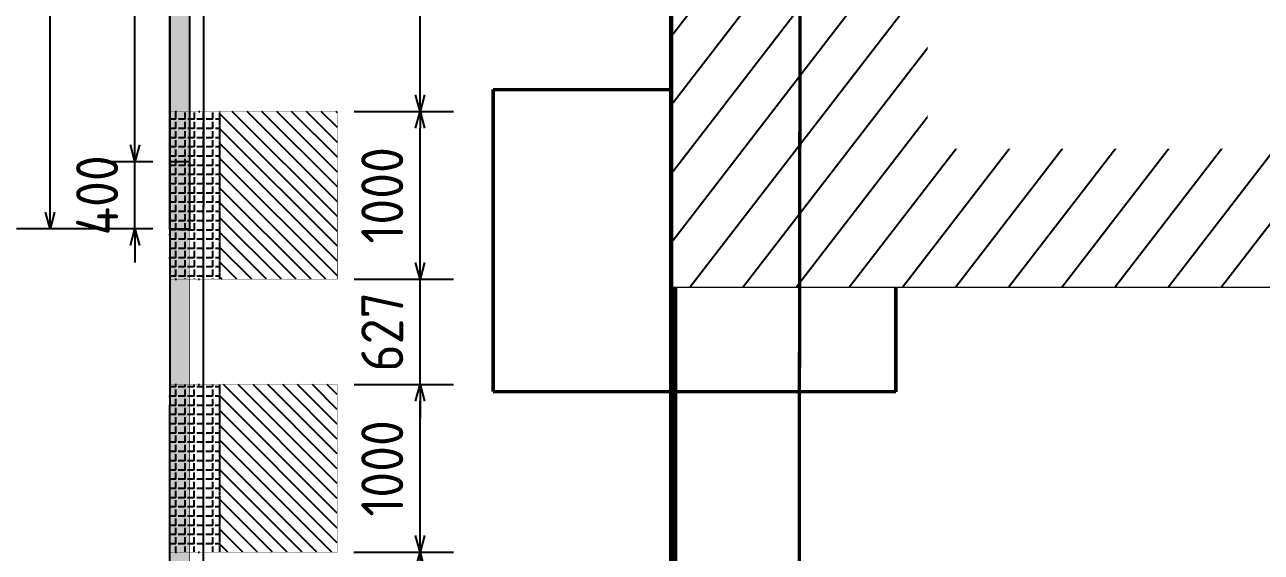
# Model space of a CAD drawing. Header units: centimetres. Extents: x -6122352 to 7132207, y -1694241 to 1947892.
# Drawn here: x 134102 to 141470, y -128554 to -125410 of the extents above; entities that cross this region are included whole.
import ezdxf

# ---------------------------------------------------------------- set-up
doc = ezdxf.new("R2010")
doc.units = ezdxf.units.CM
doc.header["$MEASUREMENT"] = 0
doc.header["$PDMODE"] = 66
doc.header["$PDSIZE"] = 100
for name, pattern in [('2. HG-ST XR COL 3A (5V 7V 9V 11V - GF (4M & 5D-E)$0$HIDDEN', [0.375, 0.25, -0.125]), ('DASHED2', [0.375, 0.25, -0.125]), ('XR-AR-END-SETTING OUT PLAN$0$23261-XR-AR-SI-GF$0$HIDDEN', [0.375, 0.25, -0.125])]:
    doc.linetypes.add(name, pattern=pattern)
for name, color, linetype, lineweight, true_color in [('08-Compound Wall-2', 6, 'Continuous', 25, 0xff00ff), ('23585-XR-AR-DAMAC PLOT LIMITS$0$1-End units', 7, 'Continuous', 5, 0xf8991e), ('23585-XR-AR-DAMAC PLOT LIMITS$0$1-Open Space', 7, 'Continuous', 5, 0x90cf5a)]:
    doc.layers.add(name, color=color, linetype=linetype, lineweight=lineweight, true_color=true_color)
for name, color, linetype in [('23585-XR-AR-BOUNDARY WALLS AND SETBACKS$0$setback', 7, 'XR-AR-END-SETTING OUT PLAN$0$23261-XR-AR-SI-GF$0$HIDDEN'), ('@MI-FOOTINGS', 7, 'Continuous'), ('@MI-REF LAYER', 7, 'Continuous'), ('@MI-TYPE-01', 30, 'Continuous'), ('@MI-TYPE-02', 6, 'Continuous'), ('B_TH_8', 7, 'Continuous')]:
    doc.layers.add(name, color=color, linetype=linetype)
for name, color, linetype, lineweight in [('@ Foundations', 4, 'DASHED2', 50), ('A-ANNO-TEXT', 3, 'Continuous', 25), ('XR-AR-END-SETTING OUT PLAN$0$23585-XR-AR-END-GROUND FLOOR$0$A-GLAZ-SILL', 8, 'Continuous', 5), ('XR-AR-END-SETTING OUT PLAN$0$23585-XR-AR-END-GROUND FLOOR$0$A-GLAZ-WNDO', 232, 'Continuous', 9), ('XR-AR-END-SETTING OUT PLAN$0$23585-XR-AR-END-GROUND FLOOR$0$A-WALL', 7, 'Continuous', 30), ('XR-AR-END-SETTING OUT PLAN$0$23585-XR-AR-END-GROUND FLOOR$0$S-COLS', 51, 'Continuous', 40), ('XR-AR-END-SETTING OUT PLAN$0$23585-XR-AR-END-GROUND FLOOR$0$S-COLS-PATT', 8, 'Continuous', 5)]:
    doc.layers.add(name, color=color, linetype=linetype, lineweight=lineweight)
doc.styles.add('Schueco-BEMSTIL', font='isocpeur.ttf', dxfattribs={"width": 0.9})
doc.dimstyles.new('MI- JWC-TXT-2.5 MM', dxfattribs={"dimscale": 1.5, "dimtxt": 2.5, "dimasz": 1, "dimexe": 2, "dimexo": 1, "dimgap": 1, "dimtad": 1, "dimdec": 0, "dimdsep": 46, "dimtxsty": 'Schueco-BEMSTIL', "dimblk": 'OPEN30', "dimcen": 0, "dimdle": 2, "dimclrd": 140, "dimclre": 8, "dimclrt": 40, "dimadec": 0, "dimazin": 2, "dimtfac": 1, "dimtdec": 0, "dimtix": 1, "dimtmove": 2, "dimatfit": 3, "dimldrblk": 'OPEN', "dimfxl": 2, "dimlwd": -1, "dimlwe": -1, "dimarcsym": 0})

# ---------------------------------------------------------------- blocks, each defined once
blk = doc.blocks.new('23585-XR-AR-BOUNDARY WALLS AND SETBACKS')
at = {"layer": '08-Compound Wall-2'}
for points in [[(496625.2740415079, 2768955.710080148), (496607.652472918, 2768971.856213821), (496601.5384295653, 2768965.183542978), (496597.4850284178, 2768960.759941727), (496593.4316299396, 2768956.336143387), (496589.378229939, 2768951.912343387), (496585.3248299394, 2768947.488543387), (496581.2714299397, 2768943.064743388), (496577.2180299392, 2768938.640943387), (496573.1644282787, 2768934.217141576), (496569.111028418, 2768929.793541726), (496563.0633392305, 2768923.193003679), (496580.6844134554, 2768907.046559668)], [(496545.1596726904, 2768939.327125022), (496580.5492999988, 2768906.899099999), (496580.6844134551, 2768907.046559668)]]:
    blk.add_lwpolyline(points, dxfattribs=at)
at = {"layer": '23585-XR-AR-BOUNDARY WALLS AND SETBACKS$0$setback', "ltscale": 40, "const_width": 0.05}
blk.add_lwpolyline([(496622.2089072186, 2768954.585300844), (496607.8314875885, 2768967.758914647), (496603.6765869833, 2768963.224389371), (496599.6231525759, 2768958.800751822), (496595.5697982174, 2768954.377001632), (496591.5163982162, 2768949.953201632), (496587.4629982173, 2768945.529401632), (496583.4095982172, 2768941.105601632), (496579.3561982168, 2768936.681801632), (496575.3025484073, 2768932.257947273), (496571.2491525767, 2768927.834351821), (496567.0930137162, 2768923.298279969), (496581.4700765952, 2768910.12437026), (496585.6265524817, 2768914.66065092), (496589.6799508891, 2768919.084449183), (496593.73335089, 2768923.508249182), (496597.7867508893, 2768927.932049183), (496601.8401508902, 2768932.355849182), (496605.8937747513, 2768936.779475226), (496609.94715089, 2768941.203249183), (496614.0005508893, 2768945.627049183), (496618.0539508902, 2768950.050849183)], close=True, dxfattribs=at)
blk = doc.blocks.new('A$C9d9485f6')
at = {"layer": 'A-ANNO-TEXT', "rotation": 312.4881850805905}
blk.add_blockref('23585-XR-AR-BOUNDARY WALLS AND SETBACKS', (-2377088.534775567, -1504219.252137818), dxfattribs=at)
blk = doc.blocks.new('23585-XR-AR-DAMAC PLOT LIMITS')
at = {"layer": '23585-XR-AR-DAMAC PLOT LIMITS$0$1-End units', "color": 251, "true_color": 0x636466}
blk.add_lwpolyline([(496586.7324999999, 2768913.647299999), (496580.5493000001, 2768906.8991), (496562.8545000004, 2768923.1131), (496569.0373, 2768929.861099999)], close=True, dxfattribs=at)
at = {"layer": '23585-XR-AR-DAMAC PLOT LIMITS$0$1-Open Space', "color": 251, "true_color": 0x636466}
blk.add_lwpolyline([(496562.8545000004, 2768923.1131), (496580.5493000001, 2768906.8991), (496578.5225, 2768904.6873), (496560.8280999996, 2768920.901699999), (496543.1322999997, 2768937.114499999), (496545.1590999998, 2768939.3265)], close=True, dxfattribs=at)
blk = doc.blocks.new('A$Cf093b529')
at = {"layer": 'A-ANNO-TEXT'}
blk.add_blockref('23585-XR-AR-DAMAC PLOT LIMITS', (-495391.9901121984, -2768603.441896566), dxfattribs=at)
blk = doc.blocks.new('A$C626fc766')
at = {"color": 1, "true_color": 0xeb0000, "const_width": 0.003, "elevation": -6.17216293373952e-09}
blk.add_lwpolyline([(57.15263062110171, 0.000134600792080164), (51.15262578800321, 0.000101007055491209), (45.15262095443904, 6.741238757967949e-05), (39.1526161218062, 3.381865099072456e-05), (33.15262363292277, 0.0002827958669513464), (27.15261879982427, 0.0002492028288543224), (21.15261396626011, 0.0002156072296202183), (15.1526091331616, 0.0001820139586925507), (9.152604299597442, 0.0001484188251197338), (0, 0.0001115526538342237), (0.000430768821388483, 24.00010619545355), (9.152617381419986, 24.00030286540277), (15.15247475588694, 24.00020134728402), (21.1526147024706, 24.0000874819234), (27.15261953696609, 24.00012107659131), (33.15262436913326, 24.00015467009507), (39.15262920316309, 24.00018826546147), (45.15263403579593, 24.00022185896523), (51.15263886982575, 24.00025545433164), (57.15249624382704, 24.00015393341891), (66.30269249947742, 24.00015444681048), (66.30267941812053, 0)], close=True, dxfattribs=at)
blk = doc.blocks.new('A$Cbcaed180')
at = {"color": 1, "true_color": 0xeb0000, "const_width": 0.003, "elevation": -6.17216293373952e-09}
blk.add_lwpolyline([(57.15263062110171, 0.7364739454351366), (51.15262578800321, 0.7364403521642089), (45.15262095443904, 0.7364067570306361), (39.1526161218062, 0.7363731632940471), (33.15262363292277, 0.7366221407428384), (27.15261879982427, 0.7365885474719107), (21.15261396626011, 0.7365549518726766), (15.1526091331616, 0.7365213586017489), (9.152604299597442, 0.7364877634681761), (0, 0.7364508975297213), (0.000430768821388483, 24.73644554009661), (9.152617381419986, 24.73664221027866), (15.15247475588694, 24.73654069192708), (21.1526147024706, 24.73642682656646), (27.15261953696609, 24.73646042123437), (33.15262436913326, 24.73649401497096), (39.15262920316309, 24.73652761010453), (45.15263403579593, 24.73656120384112), (51.15263886982575, 24.73659479897469), (57.15249624382704, 24.73649327876046), (66.30269249947742, 24.7364937919192), (66.30267941812053, 0.7363393446430564)], close=True, dxfattribs=at)
blk = doc.blocks.new('T1-FOOTING')
at = {"transparency": 33554679}
h = blk.add_hatch(dxfattribs=at)
h.set_pattern_fill('ANGLE', color=256, scale=500)
h.set_pattern_definition([(0, (0, 0), (0, 137.5), [100, -37.5]), (90, (0, 0), (-137.5, 8.419446744138054e-15), [100, -37.5])])
h.paths.add_polyline_path([(-500, -300.0000000000218), (499.9999999999964, -300.0000000000218), (499.9999999999964, -1.818989403545856e-11), (-500, -1.818989403545856e-11)])
h.paths.add_polyline_path([(-499.75, -299.7500000000218), (499.7499999999964, -299.7500000000218), (499.7499999999964, -0.2500000000181899), (-499.75, -0.2500000000181899)], flags=16)
h = blk.add_hatch(dxfattribs=at)
h.set_pattern_fill('ANGLE', color=8, scale=200)
h.set_pattern_definition([(0, (0, 0), (0, 55.00000000000001), [40, -15]), (90, (0, 0), (-55.00000000000001, 3.367778697655222e-15), [40, -15])])
h.paths.add_polyline_path([(500.0000000000025, -300.0000000000218), (500.0000000000035, -1.818989403545856e-11), (-500, -1.816147232602816e-11), (-499.9999999999989, -300.0000000000291)])
h = blk.add_hatch(dxfattribs=at)
h.set_pattern_fill('ANSI31', color=8, scale=500)
h.set_pattern_definition([(45, (0, 0), (-44.19417382415922, 44.19417382415922), [])])
h.paths.add_polyline_path([(500, -1000.000000000015), (500.0000000000025, -300.0000000000218), (-499.9999999999989, -300.000000000029), (-499.9999999999964, -1000.000000000011)])
at = {"layer": '@MI-TYPE-01', "color": 240, "linetype": 'DASHED2', "true_color": 0xed1f24}
blk.add_line((-500.0000000000073, -300.0000000000291), (499.9999999999964, -300.0000000000218), dxfattribs=at)
at = {"layer": '@MI-TYPE-01', "color": 240, "true_color": 0xed1f24, "const_width": 2.5}
blk.add_lwpolyline([(-500, -1.818989403545856e-11), (500.0000000000036, -1.818989403545856e-11), (500, -1000.000000000015), (-499.9999999999964, -1000.000000000011)], close=True, dxfattribs=at)
blk = doc.blocks.new('A$C90a9385a')
at = {"layer": '@MI-TYPE-02'}
h = blk.add_hatch(color=256, dxfattribs=at)
h.dxf.hatch_style = 1
h.paths.add_polyline_path([(5835.000000000029, 0), (0, 0), (0, -120), (5835, -120)])
at = {"layer": '@MI-TYPE-02', "const_width": 2.5}
blk.add_lwpolyline([(5835.000000000029, 0), (0, 0), (0, -120), (5835, -120)], close=True, dxfattribs=at)
at = {"layer": '@MI-FOOTINGS', "color": 240, "true_color": 0xed1f24}
blk.add_blockref('T1-FOOTING', (4417.536642821826, 0.8724738919918309), dxfattribs=at)
blk = doc.blocks.new('RCC COPING')
at = {"layer": '@MI-TYPE-01', "transparency": 33554679}
h = blk.add_hatch(color=8, dxfattribs=at)
h.dxf.hatch_style = 1
h.paths.add_polyline_path([(60.00000000000364, 200), (-59.99999999999636, 200), (-59.99999999999636, -200), (60.00000000000364, -200)])
at = {"layer": '@MI-TYPE-01', "color": 30}
blk.add_lwpolyline([(-59.99999999999636, 200), (60.00000000000364, 200), (60.00000000000364, -200), (-59.99999999999636, -200)], close=True, dxfattribs=at)
blk = doc.blocks.new('31309MM')
at = {"layer": '@MI-TYPE-01', "transparency": 33554679}
h = blk.add_hatch(color=30, dxfattribs=at)
h.dxf.hatch_style = 1
h.paths.add_polyline_path([(0, 120.0000000000582), (5581.866123049753, 120.0000000000582), (5581.866123049753, 0), (0, 0)])
h.paths.add_polyline_path([(5591.866123044863, -1.164153218269348e-10), (12763.97374439728, -1.164153218269348e-10), (12763.97374439752, 120.0000000000582), (5591.866123044863, 120)])
h.paths.add_polyline_path([(12773.97374439193, 120), (18355.62019030144, 119.9999999999418), (18355.62019030168, -0.1500736206653528), (12773.97374439193, -0.1500736207235605)])
h.paths.add_polyline_path([(18365.71023449278, -0.1500736205489375), (23537.39638165059, -0.1500736205489375), (23537.39638165035, 119.9999999999418), (18365.71023449278, 119.9999999999418)])
h.paths.add_polyline_path([(23547.39638164593, 120), (30719.50400295644, 120), (30719.50400295644, -5.820766091346741e-11), (23547.39638164593, -5.820766091346741e-11)])
h.paths.add_polyline_path([(30729.50400295085, 0), (36309.33053738088, -5.820766091346741e-11), (36309.33053738088, 119.9999662167393), (30729.50400295109, 119.9999662167975)])
at = {"layer": '@MI-TYPE-01', "color": 30}
blk.add_lwpolyline([(0, 120.0000000000582), (5581.866123049753, 120.0000000000582), (5581.866123049753, 0), (0, 0)], close=True, dxfattribs=at)
at = {"layer": '@MI-TYPE-01', "color": 240, "true_color": 0xed1f24, "rotation": 89.95700707059105}
blk.add_blockref('RCC COPING', (200.0449657812715, 59.99998310825322), dxfattribs=at)
blk = doc.blocks.new('A$Ceca04276')
at = {"layer": '@MI-TYPE-01', "color": 30, "rotation": 89.98971944707202}
blk.add_blockref('31309MM', (0.4863932078296784, 9.943239066810747), dxfattribs=at)
blk = doc.blocks.new('_Open30')
at = {"color": 0, "linetype": 'ByBlock', "lineweight": -2}
for p, q in [((-1, 0.26794919), (0, 0)), ((0, 0), (-1, -0.26794919)), ((0, 0), (-1, 0))]:
    blk.add_line(p, q, dxfattribs=at)
blk = doc.blocks.new('*D1279')
at = {"color": 8, "transparency": 16777216}
for p, q in [((-106.8126773012332, -36571.46953013811), (-919.3445929939892, -36571.46953013811)), ((-107.8071320659197, -42153.33556460276), (-919.3445929939879, -42153.33556460276))]:
    blk.add_line(p, q, dxfattribs=at)
at = {"color": 140, "transparency": 16777216}
blk.add_line((-719.3445929939878, -42053.33556460276), (-719.344592993989, -36671.46953013811), dxfattribs=at)
at = {"layer": 'Defpoints', "color": 0, "transparency": 16777216}
for p in [(-719.3445929939891, -36571.46953013811), (-6.812677301233142, -36571.46953013811), (-7.807132065919641, -42153.33556460276)]:
    blk.add_point(p, dxfattribs=at)
at = {"color": 140, "transparency": 16777216, "xscale": 100, "yscale": 100, "zscale": 100}
for p, rotation in [((-719.3445929939891, -36571.46953013811), 90), ((-719.3445929939878, -42153.33556460276), 270)]:
    blk.add_blockref('_Open30', p, dxfattribs=dict(at, rotation=rotation))
at = {"color": 40, "transparency": 16777216, "insert": (-944.3445929939994, -39362.40254737042), "char_height": 250, "attachment_point": 5, "rotation": 90, "style": 'Schueco-BEMSTIL'}
blk.add_mtext('5582', dxfattribs=at)
blk = doc.blocks.new('_Open')
at = {"color": 0, "linetype": 'ByBlock', "lineweight": -2}
for p, q in [((-1, 0.1666666666666667), (0, 0)), ((-1, -0.1666666666666667), (0, 0)), ((0, 0), (-1, 0))]:
    blk.add_line(p, q, dxfattribs=at)
blk = doc.blocks.new('*D1280')
at = {"color": 140, "transparency": 16777216}
for p, q in [((-214.3153052969064, -41653.33557095047), (-214.3153052969064, -41553.33557095047)), ((-214.3153052969062, -42153.33556460276), (-214.3153052969063, -41753.33557095047)), ((-214.3153052969062, -42253.33556460276), (-214.3153052969062, -42353.33556460276))]:
    blk.add_line(p, q, dxfattribs=at)
at = {"color": 8, "transparency": 16777216}
for p, q in [((-107.7358688186282, -41753.33557095047), (-414.3153052969064, -41753.33557095047)), ((-107.8071320659197, -42153.33556460276), (-414.3153052969063, -42153.33556460276))]:
    blk.add_line(p, q, dxfattribs=at)
at = {"layer": 'Defpoints', "color": 0, "transparency": 16777216}
for p in [(-214.3153052969063, -41753.33557095047), (-7.735868818628138, -41753.33557095047), (-7.807132065919641, -42153.33556460276)]:
    blk.add_point(p, dxfattribs=at)
at = {"color": 140, "transparency": 16777216, "xscale": 100, "yscale": 100, "zscale": 100}
for p, rotation in [((-214.3153052969063, -41753.33557095047), 270), ((-214.3153052969062, -42153.33556460276), 90)]:
    blk.add_blockref('_Open30', p, dxfattribs=dict(at, rotation=rotation))
at = {"color": 40, "transparency": 16777216, "insert": (-439.3153052969181, -41953.33556777661), "char_height": 250, "attachment_point": 5, "rotation": 90, "style": 'Schueco-BEMSTIL'}
blk.add_mtext('400', dxfattribs=at)
blk = doc.blocks.new('*D1303')
at = {"color": 8, "transparency": 16777216}
for p, q in [((-107.0172544906879, -38562.12148722042), (-414.3153052969074, -38562.12148722042)), ((-107.7358688186282, -41753.33557095047), (-414.3153052969067, -41753.33557095047))]:
    blk.add_line(p, q, dxfattribs=at)
at = {"color": 140, "transparency": 16777216}
blk.add_line((-214.3153052969066, -41653.33557095047), (-214.3153052969073, -38662.12148722042), dxfattribs=at)
at = {"layer": 'Defpoints', "color": 0, "transparency": 16777216}
for p in [(-214.3153052969073, -38562.12148722042), (-7.017254490687877, -38562.12148722042), (-7.735868818628203, -41753.33557095047)]:
    blk.add_point(p, dxfattribs=at)
at = {"color": 140, "transparency": 16777216, "xscale": 100, "yscale": 100, "zscale": 100}
for p, rotation in [((-214.3153052969073, -38562.12148722042), 90), ((-214.3153052969066, -41753.33557095047), 270)]:
    blk.add_blockref('_Open30', p, dxfattribs=dict(at, rotation=rotation))
at = {"color": 40, "transparency": 16777216, "insert": (-439.3153052969183, -40157.72852908543), "char_height": 250, "attachment_point": 5, "rotation": 90, "style": 'Schueco-BEMSTIL'}
blk.add_mtext('3191', dxfattribs=at)
blk = doc.blocks.new('*D1349')
at = {"color": 8, "transparency": 16777216}
for p, q in [((1091.16025186563, -44080.92662977983), (1684.684925263748, -44080.92662977983)), ((1090.801907083369, -46080.92659767708), (1684.684925263749, -46080.92659767708))]:
    blk.add_line(p, q, dxfattribs=at)
at = {"color": 140, "transparency": 16777216}
blk.add_line((1484.684925263749, -45980.92659767708), (1484.684925263748, -44180.92662977983), dxfattribs=at)
at = {"layer": 'Defpoints', "color": 0, "transparency": 16777216}
for p in [(991.1602518656296, -44080.92662977983), (1484.684925263748, -44080.92662977983), (990.8019070833693, -46080.92659767708)]:
    blk.add_point(p, dxfattribs=at)
at = {"color": 140, "transparency": 16777216, "xscale": 100, "yscale": 100, "zscale": 100}
for p, rotation in [((1484.684925263748, -44080.92662977983), 90), ((1484.684925263749, -46080.92659767708), 270)]:
    blk.add_blockref('_Open30', p, dxfattribs=dict(at, rotation=rotation))
at = {"color": 40, "transparency": 16777216, "insert": (1259.684925263736, -45080.92661372845), "char_height": 250, "attachment_point": 5, "rotation": 90, "style": 'Schueco-BEMSTIL'}
blk.add_mtext('2000', dxfattribs=at)
blk = doc.blocks.new('*D1350')
at = {"color": 8, "transparency": 16777216}
for p, q in [((1091.339424256701, -43080.92664583121), (1684.684925263749, -43080.92664583121)), ((1091.16025186563, -44080.92662977983), (1684.684925263749, -44080.92662977983))]:
    blk.add_line(p, q, dxfattribs=at)
at = {"color": 140, "transparency": 16777216}
blk.add_line((1484.684925263749, -43980.92662977983), (1484.684925263748, -43180.92664583121), dxfattribs=at)
at = {"layer": 'Defpoints', "color": 0, "transparency": 16777216}
for p in [(991.3394242567015, -43080.92664583121), (1484.684925263748, -43080.92664583121), (991.1602518656296, -44080.92662977983)]:
    blk.add_point(p, dxfattribs=at)
at = {"color": 140, "transparency": 16777216, "xscale": 100, "yscale": 100, "zscale": 100}
for p, rotation in [((1484.684925263748, -43080.92664583121), 90), ((1484.684925263749, -44080.92662977983), 270)]:
    blk.add_blockref('_Open30', p, dxfattribs=dict(at, rotation=rotation))
at = {"color": 40, "transparency": 16777216, "insert": (1259.684925263736, -43580.92663780552), "char_height": 250, "attachment_point": 5, "rotation": 90, "style": 'Schueco-BEMSTIL'}
blk.add_mtext('1000', dxfattribs=at)
blk = doc.blocks.new('*D1351')
at = {"color": 140, "transparency": 16777216}
for p, q in [((1484.684925263749, -42353.51095627668), (1484.684925263749, -42253.51095627668)), ((1484.684925263749, -43080.92664583121), (1484.684925263749, -42453.51095627668)), ((1484.684925263749, -43180.92664583121), (1484.684925263749, -43280.92664583121))]:
    blk.add_line(p, q, dxfattribs=at)
at = {"color": 8, "transparency": 16777216}
for p, q in [((1092.140814234981, -42453.51095627668), (1684.684925263749, -42453.51095627668)), ((1091.339424256701, -43080.92664583121), (1684.684925263749, -43080.92664583121))]:
    blk.add_line(p, q, dxfattribs=at)
at = {"layer": 'Defpoints', "color": 0, "transparency": 16777216}
for p in [(992.1408142349812, -42453.51095627668), (1484.684925263749, -42453.51095627668), (991.3394242567015, -43080.92664583121)]:
    blk.add_point(p, dxfattribs=at)
at = {"color": 140, "transparency": 16777216, "xscale": 100, "yscale": 100, "zscale": 100}
for p, rotation in [((1484.684925263749, -42453.51095627668), 270), ((1484.684925263749, -43080.92664583121), 90)]:
    blk.add_blockref('_Open30', p, dxfattribs=dict(at, rotation=rotation))
at = {"color": 40, "transparency": 16777216, "insert": (1259.684925263736, -42767.21880105394), "char_height": 250, "attachment_point": 5, "rotation": 90, "style": 'Schueco-BEMSTIL'}
blk.add_mtext('627', dxfattribs=at)
blk = doc.blocks.new('*D1352')
at = {"color": 8, "transparency": 16777216}
for p, q in [((1092.31615411595, -41453.51097164873), (1684.684925263749, -41453.51097164873)), ((1092.140814234981, -42453.51095627668), (1684.684925263749, -42453.51095627668))]:
    blk.add_line(p, q, dxfattribs=at)
at = {"color": 140, "transparency": 16777216}
blk.add_line((1484.684925263749, -42353.51095627668), (1484.684925263749, -41553.51097164873), dxfattribs=at)
at = {"layer": 'Defpoints', "color": 0, "transparency": 16777216}
for p in [(992.3161541159502, -41453.51097164873), (1484.684925263749, -41453.51097164873), (992.1408142349812, -42453.51095627668)]:
    blk.add_point(p, dxfattribs=at)
at = {"color": 140, "transparency": 16777216, "xscale": 100, "yscale": 100, "zscale": 100}
for p, rotation in [((1484.684925263749, -41453.51097164873), 90), ((1484.684925263749, -42453.51095627668), 270)]:
    blk.add_blockref('_Open30', p, dxfattribs=dict(at, rotation=rotation))
at = {"color": 40, "transparency": 16777216, "insert": (1259.684925263737, -41953.5109639627), "char_height": 250, "attachment_point": 5, "rotation": 90, "style": 'Schueco-BEMSTIL'}
blk.add_mtext('1000', dxfattribs=at)
blk = doc.blocks.new('*D1353')
at = {"color": 8, "transparency": 16777216}
for p, q in [((1091.483320281608, -38862.29662225373), (1684.684925263749, -38862.29662225373)), ((1092.31615411595, -41453.51097164873), (1684.68492526375, -41453.51097164873))]:
    blk.add_line(p, q, dxfattribs=at)
at = {"color": 140, "transparency": 16777216}
blk.add_line((1484.684925263749, -41353.51097164873), (1484.684925263749, -38962.29662225373), dxfattribs=at)
at = {"layer": 'Defpoints', "color": 0, "transparency": 16777216}
for p in [(991.4833202816085, -38862.29662225373), (1484.684925263749, -38862.29662225373), (992.3161541159502, -41453.51097164873)]:
    blk.add_point(p, dxfattribs=at)
at = {"color": 140, "transparency": 16777216, "xscale": 100, "yscale": 100, "zscale": 100}
for p, rotation in [((1484.684925263749, -38862.29662225373), 90), ((1484.684925263749, -41453.51097164873), 270)]:
    blk.add_blockref('_Open30', p, dxfattribs=dict(at, rotation=rotation))
at = {"color": 40, "transparency": 16777216, "insert": (1259.684925263738, -40157.90379695122), "char_height": 250, "attachment_point": 5, "rotation": 90, "style": 'Schueco-BEMSTIL'}
blk.add_mtext('2591', dxfattribs=at)
blk = doc.blocks.new('XR-AR-END-SETTING OUT PLAN$0$23585-XR-AR-END-GROUND FLOOR$0$A$C75a8815d')
at = {"layer": 'XR-AR-END-SETTING OUT PLAN$0$23585-XR-AR-END-GROUND FLOOR$0$S-COLS', "color": 252, "lineweight": 30}
blk.add_lwpolyline([(3.814697265625e-06, 0.001664876937866211), (3.814697265625e-06, 550.001665353775), (250.0000038146973, 550.0016646385193), (250.0000038146973, 0.001665115356445312)], close=True, dxfattribs=at)
blk = doc.blocks.new('XR-AR-END-SETTING OUT PLAN')
at = {"layer": 'XR-AR-END-SETTING OUT PLAN$0$23585-XR-AR-END-GROUND FLOOR$0$A-GLAZ-SILL', "color": 8}
blk.add_line((3250.100986972451, 6049.997144699097), (3250.10133947432, 8199.998291492462), dxfattribs=at)
at = {"layer": 'XR-AR-END-SETTING OUT PLAN$0$23585-XR-AR-END-GROUND FLOOR$0$A-GLAZ-WNDO', "color": 8}
for p, q in [((3150.100986912847, 6099.997143745422), (3150.101339116693, 8199.998291015625)), ((3000.100987270474, 6746.998107910156), (3000.100986436009, 6796.998108863831)), ((3000.100986436009, 6796.998108863831), (3150.100987270474, 6796.998108863831)), ((3150.100987270474, 6796.998108863831), (3150.100986376405, 6746.998108863831)), ((3150.100986376405, 6746.998108863831), (3000.100987270474, 6746.998107910156)), ((3000.100986972451, 6049.997144699097), (3000.100986972451, 6099.997144699097)), ((3000.100986972451, 6099.997144699097), (3150.100986912847, 6099.997143745422)), ((3000.100986972451, 6049.997144699097), (3250.100986972451, 6049.997144699097)), ((3150.100986912847, 6099.997143745422), (3150.100987151265, 6049.997144699097))]:
    blk.add_line(p, q, dxfattribs=at)
for points in [[(3000.100986972451, 6099.997144699097), (3000.101213410497, 7447.998108863831)], [(3050.101213291287, 7447.998109340668), (3050.100986912847, 6796.998107910156)], [(3050.100986853242, 6746.998108386993), (3050.1009863168, 6099.997145175934)]]:
    blk.add_lwpolyline(points, dxfattribs=at)
at = {"layer": 'XR-AR-END-SETTING OUT PLAN$0$23585-XR-AR-END-GROUND FLOOR$0$A-WALL', "color": 8}
for points in [[(3250.12934859097, 5750.006791114807), (3250.100409820676, 5750.006854534149), (3250.100986972451, 6049.997144699097), (3000.129348531365, 6049.997144699097), (3000.129348650575, 5499.999974727631), (3250.129348769784, 5500.006791591644)], [(3250.129348710179, 5499.998108386993), (7760.105232134461, 5500.00174665451), (7760.105232253671, 5750.00045633316), (3250.129348531365, 5749.997789859772)]]:
    blk.add_lwpolyline(points, close=True, dxfattribs=at)
at = {"layer": 'XR-AR-END-SETTING OUT PLAN$0$23585-XR-AR-END-GROUND FLOOR$0$S-COLS-PATT', "color": 8}
blk.add_blockref('XR-AR-END-SETTING OUT PLAN$0$23585-XR-AR-END-GROUND FLOOR$0$A$C75a8815d', (3000.129344239831, 5499.998310089111), dxfattribs=at)
blk = doc.blocks.new('END UNIT')
at = {"xscale": 0.001, "yscale": 0.001, "zscale": 0.001}
blk.add_blockref('XR-AR-END-SETTING OUT PLAN', (-9.150201729830158, 0), dxfattribs=at)
blk = doc.blocks.new('TH_8')
at = {"xscale": -1}
blk.add_blockref('END UNIT', (495850.3053798423, 2769197.479078153), dxfattribs=at)
blk = doc.blocks.new('A$Ca7ad59d2')
at = {"layer": 'B_TH_8', "xscale": 1.000018136216304, "yscale": 1.000018136216304, "zscale": 1.000018136216304}
blk.add_blockref('TH_8', (-495803.6470986201, -2769248.051850634), dxfattribs=at)
blk = doc.blocks.new('A$Cac0110ba')
at = {"rotation": 227.5015136760979}
blk.add_blockref('A$Ca7ad59d2', (28.54929658252513, 57.49132066033781), dxfattribs=at)
at = {"layer": '@ Foundations', "linetype": 'DASHED2', "ltscale": 25}
blk.add_lwpolyline([(-8.969474365061615, 9.846414964646101), (-10.59084411599906, 8.07690652133897), (-9.263712783635128, 6.860879208426923), (-7.642343032697681, 8.630387651734054)], close=True, dxfattribs=at)
blk = doc.blocks.new('M3 REF WITH TABLES')
at = {"color": 1, "const_width": 0.02}
blk.add_lwpolyline([(123.1694853362278, 63.45067354431376), (123.0178463357151, 68.55267091607675), (113.2548615192645, 77.52224241802469), (113.50494668592, 77.79901910852641), (113.2548615192645, 77.52224241802469), (110.8701254921616, 79.68113461043686), (105.6050441093394, 79.55266998056322)], dxfattribs=at)
blk = doc.blocks.new('T1-PARTITION PLAN')
at = {"layer": '@MI-FOOTINGS', "color": 240, "true_color": 0xed1f24, "rotation": 89.98995376478538}
blk.add_blockref('T1-FOOTING', (-7.771500452479813, -41953.33562408166), dxfattribs=at)
at = {"layer": '@MI-TYPE-02', "rotation": 89.98973417812736}
blk.add_blockref('A$C90a9385a', (-8.669172612717375, -47998.2841936519), dxfattribs=at)
at = {"layer": '@MI-TYPE-02', "xscale": -1, "rotation": 359.9795117387576}
blk.add_blockref('A$Ceca04276', (-7.324294468271546, -42163.27897696203), dxfattribs=at)
for base, p1, p2, picture, middle in [((-719.3445929939891, -36571.46953013811), (-7.807132065919637, -42153.33556460275), (-6.812677301233139, -36571.46953013809), '*D1279', (-944.3445929939994, -39362.40254737042)), ((-214.3153052969073, -38562.12148722042), (-7.7358688186282, -41753.33557095045), (-7.017254490687874, -38562.12148722041), '*D1303', (-439.3153052969183, -40157.72852908543)), ((1484.684925263749, -41453.51097164873), (992.1408142349808, -42453.51095627667), (992.3161541159498, -41453.51097164871), '*D1352', (1259.684925263737, -41953.5109639627)), ((-214.3153052969063, -41753.33557095047), (-7.807132065919637, -42153.33556460275), (-7.735868818628134, -41753.33557095045), '*D1280', (-439.3153052969181, -41953.33556777661))]:
    dim = blk.add_linear_dim(base=base, p1=p1, p2=p2, angle=90, dimstyle='MI- JWC-TXT-2.5 MM')
    dim.commit()
    dim.dimension.update_dxf_attribs({"geometry": picture, "text_midpoint": middle})
for base, p1, p2, picture, middle, set_off in [((1484.68492526381, -38862.29662225373), (992.3161541160109, -41453.51097164871), (991.4833202816692, -38862.29662225371), '*D1353', (1259.684925263799, -40157.90379695122), (6.116351869422942e-11, 0)), ((1484.684925263808, -42453.51095627668), (991.3394242567599, -43080.9266458312), (992.1408142350397, -42453.51095627667), '*D1351', (1259.684925263795, -42767.21880105394), (5.88897819397971e-11, 0)), ((1484.684925263733, -43080.92664583121), (991.1602518656141, -44080.92662977982), (991.339424256686, -43080.9266458312), '*D1350', (1259.684925263721, -43580.92663780552), (-1.500666257925332e-11, 0)), ((1484.684925263728, -44080.92662977984), (990.8019070833483, -46080.92659767708), (991.1602518656085, -44080.92662977982), '*D1349', (1259.684925263715, -45080.92661372846), (-2.05773176276125e-11, -7.275957614183426e-12))]:
    dim = blk.add_linear_dim(base=base, p1=p1, p2=p2, angle=90, dimstyle='MI- JWC-TXT-2.5 MM')
    dim.commit()
    dim.dimension.update_dxf_attribs({"geometry": picture, "text_midpoint": middle, "insert": set_off})

msp = doc.modelspace()

# ---------------------------------------------------------------- block references
at = {"color": 94, "linetype": '2. HG-ST XR COL 3A (5V 7V 9V 11V - GF (4M & 5D-E)$0$HIDDEN', "xscale": -1000, "yscale": 1000, "zscale": 1000, "rotation": 227.4902504429082}
msp.add_blockref('A$Cac0110ba', (138096.0226727291, -114332.0896886629), dxfattribs=at)

# ---------------------------------------------------------------- next in the draw order: block references
at = {"layer": '@MI-REF LAYER', "xscale": 1000, "yscale": 1000, "zscale": 1000}
msp.add_blockref('A$C9d9485f6', (-23958.95045533385, 48155.57226163784), dxfattribs=at)
at = {"layer": '@MI-REF LAYER', "color": 10, "xscale": 1000, "yscale": 1000, "zscale": 1000, "rotation": 359.9898398956657}
msp.add_blockref('A$C626fc766', (134965.0095227127, -132472.2489700342, 6.172162933739522e-06), dxfattribs=at)

# ---------------------------------------------------------------- next in the draw order: wipeouts: each hides what was drawn before it
at = {"color": 10}
msp.add_wipeout([(137968.6050089273, -112699.88154806386), (137966.18820953698, -126973.40495409524), (198269.79932360497, -126982.9675742559), (198272.37498426886, -112711.46911353212), (192022.26143355865, -112708.32827066386), (192022.09189432164, -113008.95155569575), (144220.97485975258, -113000.47365887718), (144221.1628212024, -112699.85037546082), (137967.30578698963, -112699.8637357601)], dxfattribs=at).dxf.layer = '@MI-REF LAYER'

# ---------------------------------------------------------------- next in the draw order: hatches: boundary and pattern name
at = {"layer": '@MI-REF LAYER'}
h = msp.add_hatch(dxfattribs=at)
h.set_pattern_fill('ANSI31', color=256, scale=1999.999998458916, angle=6.722712845868625)
h.set_pattern_definition([(51.72271284586864, (-2377109764.910875, -1504175407.484143), (-196.2554993275065, 154.8669715833345), [])])
h.paths.add_polyline_path([(198270.4731260898, -126982.9677121157), (198272.3749842689, -112711.4691135321), (192022.2614333206, -112708.3282709568), (192022.091894052, -113008.9515559804), (144220.9748597195, -113000.4736589163), (144221.1628206024, -112699.8503761254), (137967.3005278277, -112699.9590492565), (137964.8895022705, -126973.500041178)])

# ---------------------------------------------------------------- next in the draw order: linework, layer by layer
at = {"layer": '@MI-REF LAYER', "color": 1, "const_width": 20}
msp.add_lwpolyline([(135056.6106294059, -132418.8283496678), (138716.4791375943, -128860.9168737141), (138736.4738177444, -115603.1385655824), (139109.4906134307, -115600.609312313), (138736.4738177444, -115603.1385655824), (138717.72928323, -112386.3964155419), (135066.7535628195, -108590.614359385)], dxfattribs=at)
at = {"layer": '@MI-REF LAYER', "const_width": 5.000000000000002}
msp.add_lwpolyline([(198270.4731260898, -126982.9677121157), (198272.3749842689, -112711.4691135321), (192022.2614333206, -112708.3282709568), (192022.091894052, -113008.9515559804), (144220.9748597195, -113000.4736589163), (144221.1628206024, -112699.8503761254), (137967.3005278277, -112699.9590492565), (137964.8895022705, -126973.500041178), (198270.4731260898, -126982.9677121157)], close=True, dxfattribs=at)

# ---------------------------------------------------------------- next in the draw order: block references
at = {"layer": '@MI-REF LAYER', "color": 10, "xscale": 1000, "yscale": 1000, "zscale": 1000, "rotation": 359.9898398935451}
msp.add_blockref('A$Cbcaed180', (134964.9895669966, -133208.5883198979, 6.172162933739522e-06), dxfattribs=at)

# ---------------------------------------------------------------- next in the draw order: wipeouts: each hides what was drawn before it
at = {"color": 10}
msp.add_wipeout([(139481.81652245624, -126148.25590865297), (146667.540176493, -126149.48990105254), (146668.10715279225, -122847.9010305648), (139482.38349836183, -122846.66703936087), (139481.8165228093, -126148.25590834903)], dxfattribs=at).dxf.layer = '@MI-REF LAYER'

# ---------------------------------------------------------------- next in the draw order: block references
at = {"layer": '@MI-REF LAYER', "xscale": 1000, "yscale": 1000, "zscale": 1000}
for name, p, rotation in [('A$Cf093b529', (-891608.7329339073, 539022.7201118186), 312.4882903633292), ('M3 REF WITH TABLES', (5073.57098191743, -84448.84299303715), 312.4882889992022)]:
    msp.add_blockref(name, p, dxfattribs=dict(at, rotation=rotation))
at = {"layer": '@MI-TYPE-01'}
msp.add_blockref('T1-PARTITION PLAN', (134972.7248993057, -84473.54866049667), dxfattribs=at)

doc.saveas('drawing.dxf')
